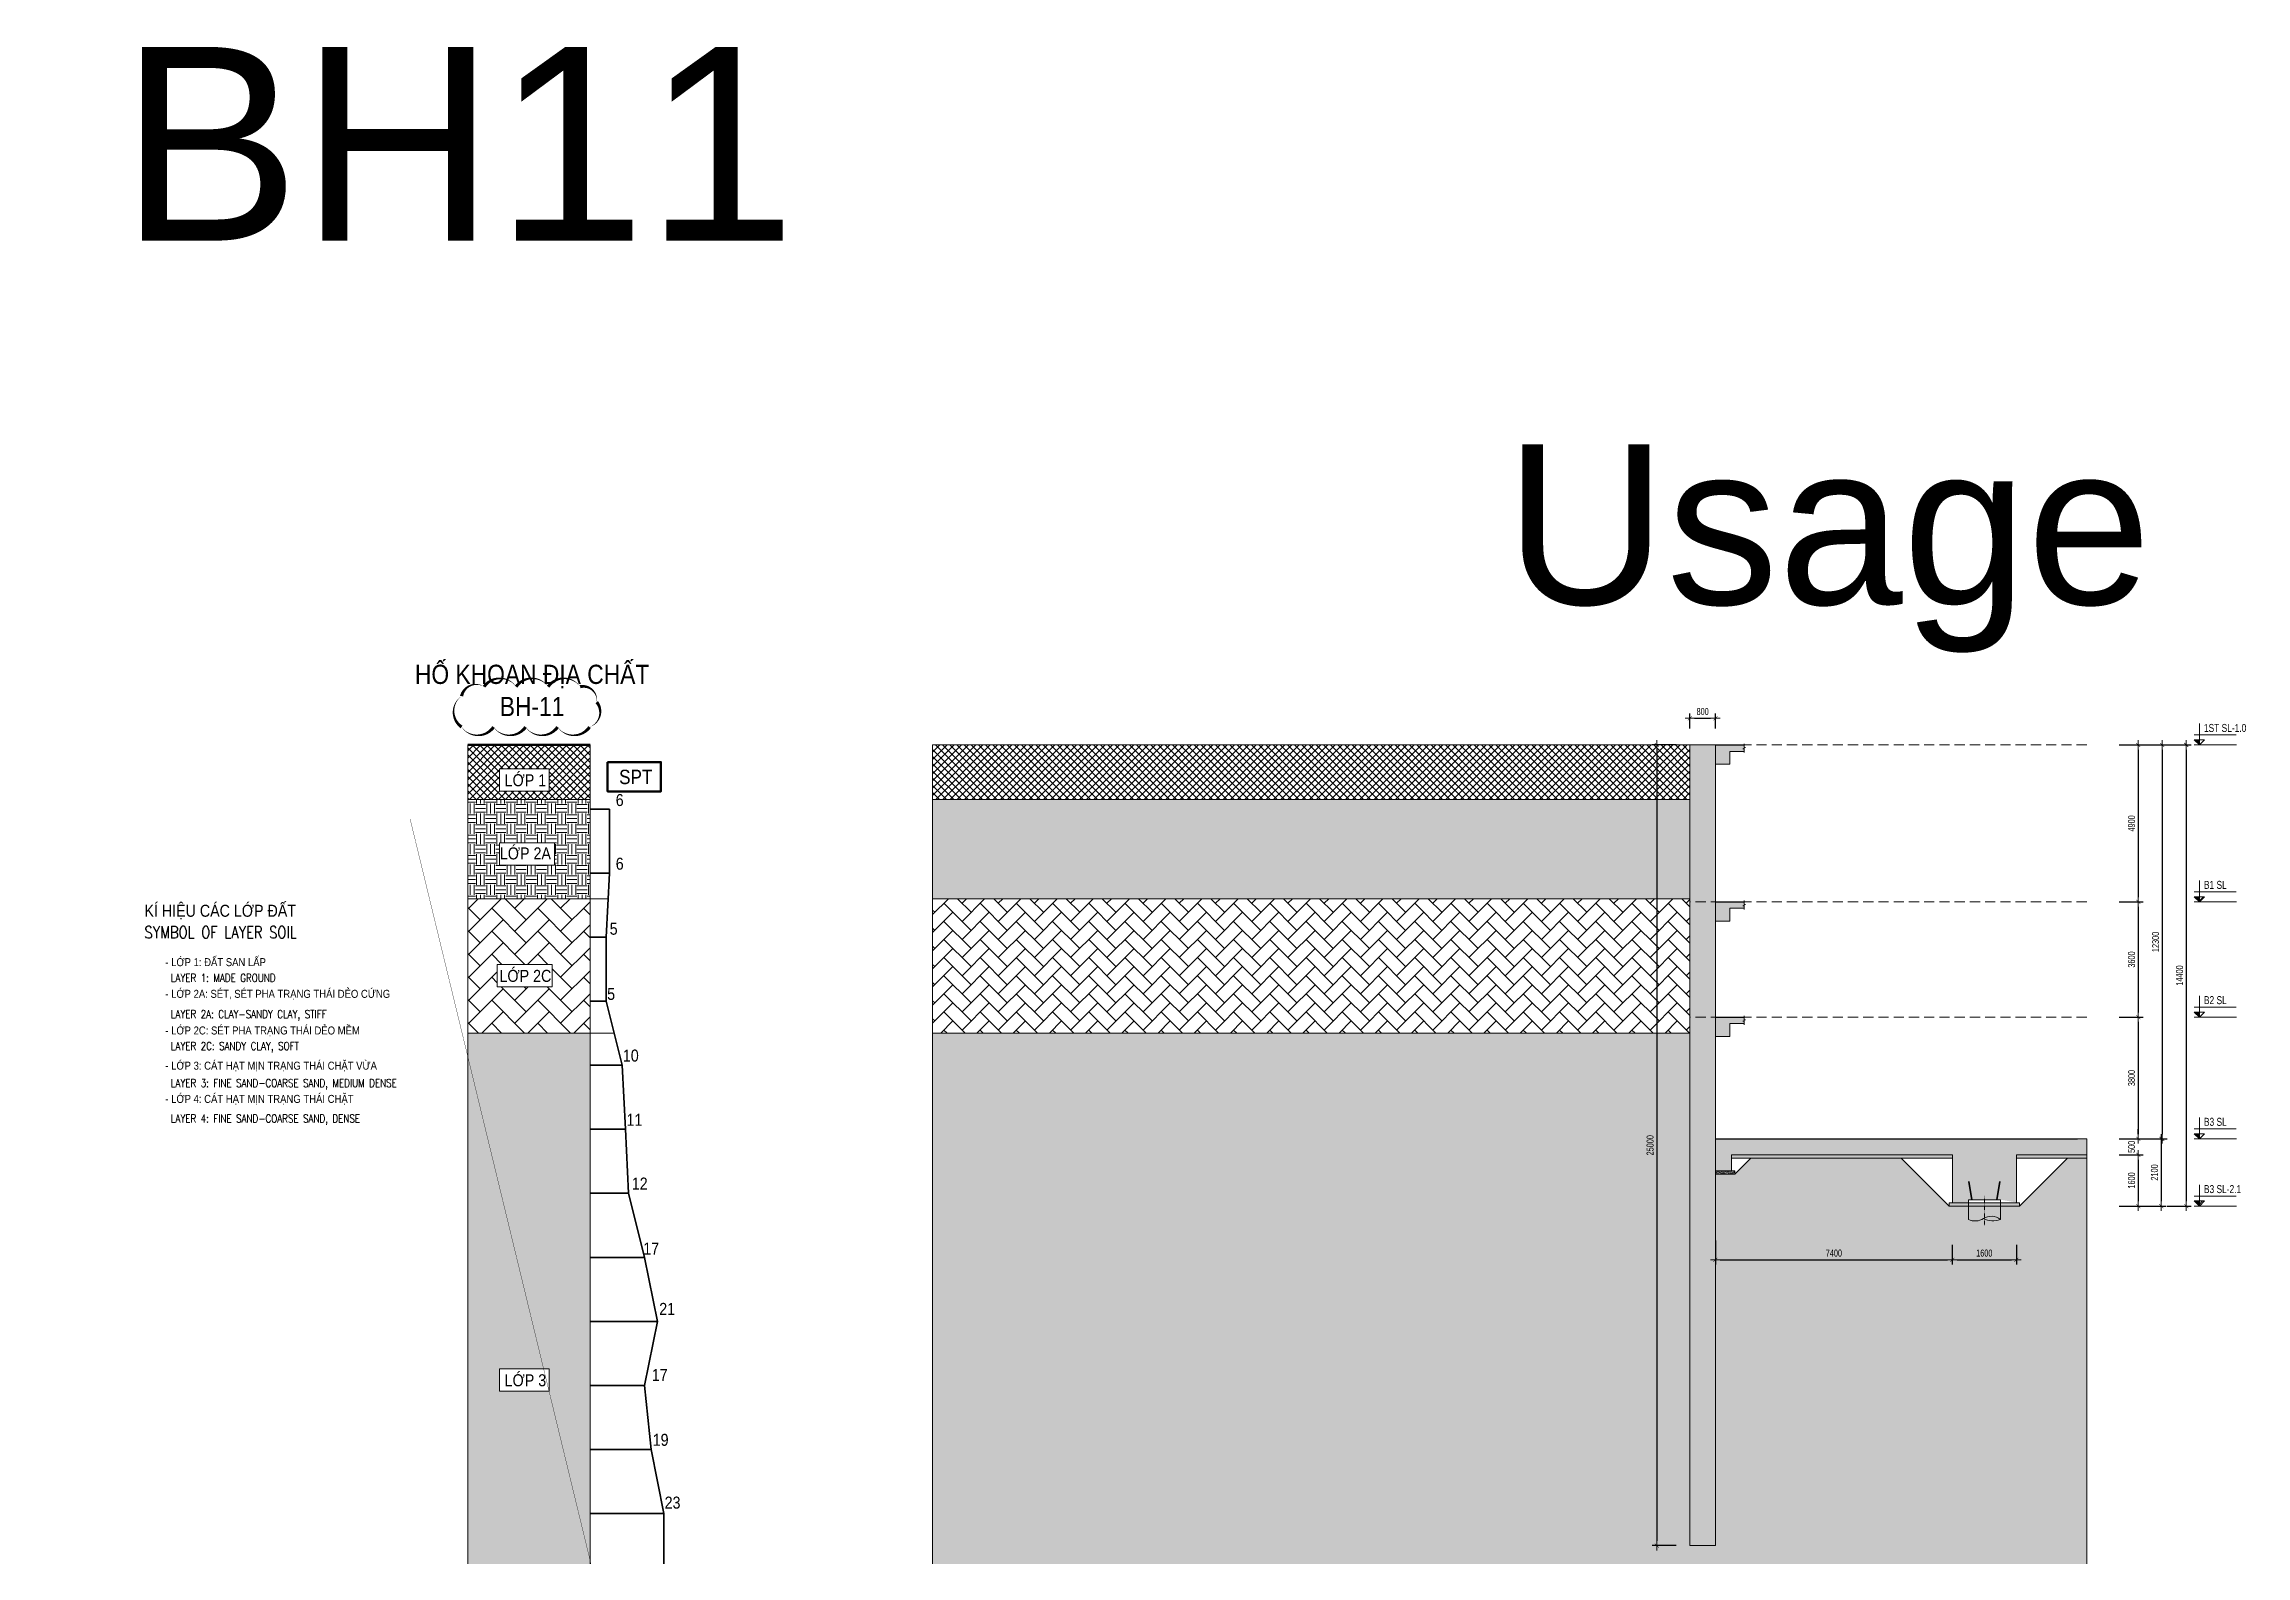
# Model space of a CAD drawing. Header units: millimetres. Extents: x -383953 to 676589, y -101685 to 196247.
# Drawn here: x 414653 to 483446, y 149035 to 196247 of the extents above; entities that cross this region are included whole.
import ezdxf
from ezdxf.enums import TextEntityAlignment as Align

# ---------------------------------------------------------------- set-up
doc = ezdxf.new("R2010")
doc.units = ezdxf.units.MM
doc.linetypes.add('CENTER2', pattern=[1.125, 0.75, -0.125, 0.125, -0.125])
doc.linetypes.add('HIDDEN', pattern=[9.525, 6.35, -3.175])
doc.layers.get('0').update_dxf_attribs({"lineweight": 20})
doc.layers.get('Defpoints').update_dxf_attribs({"color": 151, "lineweight": 9})
for name, color, linetype, lineweight in [('KC-TRUC', 5, 'CENTER2', 18), ('NDC_S_ANNO', 7, 'Continuous', 20), ('NDC_S_CONTINUOUS', 3, 'Continuous', 20), ('NDC_S_DIM', 1, 'Continuous', 15), ('NDC_S_ENG TEXT', 2, 'Continuous', 20), ('NDC_S_FOUNDATION NAME', 7, 'Continuous', 20), ('NDC_S_HATCH MATERIAL', 8, 'Continuous', 13), ('NDC_S_LEVEL TEXT', 7, 'Continuous', 20), ('NDC_S_REBAR', 4, 'Continuous', 35), ('NDC_S_SLAB', 2, 'Continuous', 20), ('NDC_S_TEXT SYMBOL', 7, 'Continuous', 20), ('NDC_S_VN TEXT', 7, 'Continuous', 20), ('NDC_S_VN TITLE', 6, 'Continuous', 35)]:
    doc.layers.add(name, color=color, linetype=linetype, lineweight=lineweight)
doc.layers.add('X-SEC-2$0$A-CON', color=2, linetype='Continuous')
doc.layers.add('건축', color=8, linetype='Continuous')
doc.styles.add('ARIAL', font='arial.ttf', dxfattribs={"width": 0.8})
doc.styles.add('NDC_ANNO', font='', dxfattribs={"width": 0.8})
doc.styles.add('NDC_ARIAL', font='arial.ttf', dxfattribs={"width": 0.85})
doc.styles.add('NDC_DIM', font='', dxfattribs={"width": 0.75})
doc.styles.add('NDC_EN TXT', font='romans.shx', dxfattribs={"width": 0.8})
doc.styles.get('NDC_ANNO').set_extended_font_data('Dotum')
doc.styles.get('NDC_DIM').set_extended_font_data('Dotum')
doc.dimstyles.new('NDC_dim_100', dxfattribs={"dimscale": 100, "dimtxt": 2.2, "dimasz": 1.5, "dimexe": 1.5, "dimexo": 2.5, "dimgap": 1, "dimtad": 1, "dimdec": 0, "dimzin": 0, "dimdsep": 46, "dimtxsty": 'NDC_DIM', "dimblk": 'DIMMARK', "dimcen": 0.09, "dimdle": 1.2, "dimclrd": 1, "dimclre": 1, "dimclrt": 3, "dimadec": 0, "dimazin": 0, "dimtfac": 1, "dimtdec": 0, "dimtix": 1, "dimtofl": 0, "dimtmove": 0, "dimatfit": 3, "dimfxl": 6, "dimfxlon": 1, "dimtolj": 1, "dimtzin": 0, "dimarcsym": 0})

# ---------------------------------------------------------------- blocks, each defined once
blk = doc.blocks.new('DIMMARK')
at = {"layer": 'NDC_S_DIM', "color": 1}
blk.add_line((-1.5, 0), (1, 0), dxfattribs=at)
at = {"layer": 'NDC_S_DIM', "color": 2, "const_width": 0.1}
blk.add_lwpolyline([(-0.42, -0.42), (0.42, 0.42)], dxfattribs=at)
blk = doc.blocks.new('*D420')
at = {"layer": 'Defpoints', "color": 0, "ltscale": 100, "transparency": 16777216}
for p in [(479164, 169459), (479164, 165859), (480082, 165859, 0)]:
    blk.add_point(p, dxfattribs=at)
at = {"layer": 'NDC_S_CONTINUOUS', "color": 1, "lineweight": -2, "ltscale": 100, "transparency": 16777216}
for p, q in [((479482, 169459, 0), (480232, 169459, 0)), ((480082, 169309, 0), (480082, 166009, 0)), ((479482, 165859, 0), (480232, 165859, 0))]:
    blk.add_line(p, q, dxfattribs=at)
at = {"layer": 'NDC_S_CONTINUOUS', "color": 1, "lineweight": -2, "ltscale": 100, "transparency": 16777216, "xscale": 150, "yscale": 150, "zscale": 150}
for p, rotation in [((480082, 169459, 0), 90), ((480082, 165859, 0), 270)]:
    blk.add_blockref('DIMMARK', p, dxfattribs=dict(at, rotation=rotation))
at = {"layer": 'NDC_S_CONTINUOUS', "color": 3, "ltscale": 100, "transparency": 16777216, "insert": (479872, 167659, 0), "char_height": 220, "attachment_point": 5, "rotation": 90, "style": 'NDC_DIM'}
blk.add_mtext('\\A1;3600', dxfattribs=at)
blk = doc.blocks.new('*D421')
at = {"layer": 'Defpoints', "color": 0, "ltscale": 100, "transparency": 16777216}
for p in [(479164, 165859), (479164, 162059), (480082, 162059, 0)]:
    blk.add_point(p, dxfattribs=at)
at = {"layer": 'NDC_S_CONTINUOUS', "color": 1, "lineweight": -2, "ltscale": 100, "transparency": 16777216}
for p, q in [((479482, 165859, 0), (480232, 165859, 0)), ((480082, 165709, 0), (480082, 162209, 0)), ((479482, 162059, 0), (480232, 162059, 0))]:
    blk.add_line(p, q, dxfattribs=at)
at = {"layer": 'NDC_S_CONTINUOUS', "color": 1, "lineweight": -2, "ltscale": 100, "transparency": 16777216, "xscale": 150, "yscale": 150, "zscale": 150}
for p, rotation in [((480082, 165859, 0), 90), ((480082, 162059, 0), 270)]:
    blk.add_blockref('DIMMARK', p, dxfattribs=dict(at, rotation=rotation))
at = {"layer": 'NDC_S_CONTINUOUS', "color": 3, "ltscale": 100, "transparency": 16777216, "insert": (479872, 163959, 0), "char_height": 220, "attachment_point": 5, "rotation": 90, "style": 'NDC_DIM'}
blk.add_mtext('\\A1;3800', dxfattribs=at)
blk = doc.blocks.new('*D422')
at = {"layer": 'Defpoints', "color": 0, "ltscale": 100, "transparency": 16777216}
for p in [(479164, 162059), (479164, 161559), (480082, 161559)]:
    blk.add_point(p, dxfattribs=at)
at = {"layer": 'NDC_S_CONTINUOUS', "color": 1, "lineweight": -2, "ltscale": 100, "transparency": 16777216}
for p, q in [((480082, 162209), (480082, 162359)), ((479482, 162059), (480232, 162059)), ((479482, 161559), (480232, 161559)), ((480082, 161409), (480082, 161259))]:
    blk.add_line(p, q, dxfattribs=at)
at = {"layer": 'NDC_S_CONTINUOUS', "color": 1, "lineweight": -2, "ltscale": 100, "transparency": 16777216, "xscale": 150, "yscale": 150, "zscale": 150}
for p, rotation in [((480082, 162059), 270), ((480082, 161559), 90)]:
    blk.add_blockref('DIMMARK', p, dxfattribs=dict(at, rotation=rotation))
at = {"layer": 'NDC_S_CONTINUOUS', "color": 3, "ltscale": 100, "transparency": 16777216, "insert": (479872, 161809), "char_height": 220, "attachment_point": 5, "rotation": 90, "style": 'NDC_DIM'}
blk.add_mtext('\\A1;500', dxfattribs=at)
blk = doc.blocks.new('kata_block_CT')
at = {"layer": 'NDC_S_ANNO'}
blk.add_hatch(color=3, dxfattribs=at).paths.add_polyline_path([(0, 1.6), (-1.61, 1.6), (0, 0)])
at = {"layer": 'NDC_S_ANNO', "ltscale": 50}
h = blk.add_hatch(dxfattribs=at)
h.set_pattern_fill('ANSI31', color=256, scale=1.406, style=0)
h.paths.add_polyline_path([(0, 1.6), (0, 0), (1.61, 1.6)])
for p, q in [((11.56, 0), (-1.64, 0)), ((-1.59, 3.14), (11.47, 3.14))]:
    blk.add_line(p, q, dxfattribs=at)
at = {"layer": 'NDC_S_ANNO', "color": 8, "ltscale": 50}
blk.add_lwpolyline([(0, 0), (-1.61, 1.6), (0, 1.6)], dxfattribs=at)
at = {"layer": 'NDC_S_ANNO', "ltscale": 50}
for points in [[(0, 0), (-1.61, 1.6), (0, 1.6)], [(0, 6.69), (0, 0)], [(0, 0), (1.61, 1.6), (0, 1.6)]]:
    blk.add_lwpolyline(points, dxfattribs=at)
at = {"layer": 'NDC_S_TEXT SYMBOL', "color": 3, "style": 'NDC_ANNO', "width": 0.8}
blk.add_attdef('CT', (1.41, 4.07), '', height=2.5, dxfattribs=at)
blk = doc.blocks.new('*D423')
at = {"layer": 'Defpoints', "color": 0, "ltscale": 100, "transparency": 16777216}
for p in [(479164, 174359), (479164, 169459), (480082, 169459)]:
    blk.add_point(p, dxfattribs=at)
at = {"layer": 'NDC_S_CONTINUOUS', "color": 1, "lineweight": -2, "ltscale": 100, "transparency": 16777216}
for p, q in [((479482, 174359), (480232, 174359)), ((480082, 174209), (480082, 169609)), ((479482, 169459), (480232, 169459))]:
    blk.add_line(p, q, dxfattribs=at)
at = {"layer": 'NDC_S_CONTINUOUS', "color": 1, "lineweight": -2, "ltscale": 100, "transparency": 16777216, "xscale": 150, "yscale": 150, "zscale": 150}
for p, rotation in [((480082, 174359), 90), ((480082, 169459), 270)]:
    blk.add_blockref('DIMMARK', p, dxfattribs=dict(at, rotation=rotation))
at = {"layer": 'NDC_S_CONTINUOUS', "color": 3, "ltscale": 100, "transparency": 16777216, "insert": (479872, 171909), "char_height": 220, "attachment_point": 5, "rotation": 90, "style": 'NDC_DIM'}
blk.add_mtext('\\A1;4900', dxfattribs=at)
blk = doc.blocks.new('*D424')
at = {"layer": 'Defpoints', "color": 0, "ltscale": 100, "transparency": 16777216}
for p in [(479164, 174359), (479164, 162059), (480832, 162059)]:
    blk.add_point(p, dxfattribs=at)
at = {"layer": 'NDC_S_CONTINUOUS', "color": 1, "lineweight": -2, "ltscale": 100, "transparency": 16777216}
for p, q in [((480232, 174359), (480982, 174359)), ((480832, 174209), (480832, 162209)), ((480232, 162059), (480982, 162059))]:
    blk.add_line(p, q, dxfattribs=at)
at = {"layer": 'NDC_S_CONTINUOUS', "color": 1, "lineweight": -2, "ltscale": 100, "transparency": 16777216, "xscale": 150, "yscale": 150, "zscale": 150}
for p, rotation in [((480832, 174359), 90), ((480832, 162059), 270)]:
    blk.add_blockref('DIMMARK', p, dxfattribs=dict(at, rotation=rotation))
at = {"layer": 'NDC_S_CONTINUOUS', "color": 3, "ltscale": 100, "transparency": 16777216, "insert": (480622, 168209), "char_height": 220, "attachment_point": 5, "rotation": 90, "style": 'NDC_DIM'}
blk.add_mtext('\\A1;12300', dxfattribs=at)
blk = doc.blocks.new('*D425')
at = {"layer": 'Defpoints', "color": 0, "ltscale": 100, "transparency": 16777216}
for p in [(479164, 161559), (479164, 159959), (480082, 159959)]:
    blk.add_point(p, dxfattribs=at)
at = {"layer": 'NDC_S_CONTINUOUS', "color": 1, "lineweight": -2, "ltscale": 100, "transparency": 16777216}
for p, q in [((479482, 161559), (480232, 161559)), ((480082, 161409), (480082, 160109)), ((479482, 159959), (480232, 159959))]:
    blk.add_line(p, q, dxfattribs=at)
at = {"layer": 'NDC_S_CONTINUOUS', "color": 1, "lineweight": -2, "ltscale": 100, "transparency": 16777216, "xscale": 150, "yscale": 150, "zscale": 150}
for p, rotation in [((480082, 161559), 90), ((480082, 159959), 270)]:
    blk.add_blockref('DIMMARK', p, dxfattribs=dict(at, rotation=rotation))
at = {"layer": 'NDC_S_CONTINUOUS', "color": 3, "ltscale": 100, "transparency": 16777216, "insert": (479872, 160759), "char_height": 220, "attachment_point": 5, "rotation": 90, "style": 'NDC_DIM'}
blk.add_mtext('\\A1;1600', dxfattribs=at)
blk = doc.blocks.new('*D426')
at = {"layer": 'Defpoints', "color": 0, "ltscale": 100, "transparency": 16777216}
for p in [(479164, 162059), (479164, 159959), (480798, 159959)]:
    blk.add_point(p, dxfattribs=at)
at = {"layer": 'NDC_S_CONTINUOUS', "color": 1, "lineweight": -2, "ltscale": 100, "transparency": 16777216}
for p, q in [((480198, 162059), (480948, 162059)), ((480798, 161909), (480798, 160109)), ((480198, 159959), (480948, 159959))]:
    blk.add_line(p, q, dxfattribs=at)
at = {"layer": 'NDC_S_CONTINUOUS', "color": 1, "lineweight": -2, "ltscale": 100, "transparency": 16777216, "xscale": 150, "yscale": 150, "zscale": 150}
for p, rotation in [((480798, 162059), 90), ((480798, 159959), 270)]:
    blk.add_blockref('DIMMARK', p, dxfattribs=dict(at, rotation=rotation))
at = {"layer": 'NDC_S_CONTINUOUS', "color": 3, "ltscale": 100, "transparency": 16777216, "insert": (480588, 161009), "char_height": 220, "attachment_point": 5, "rotation": 90, "style": 'NDC_DIM'}
blk.add_mtext('\\A1;2100', dxfattribs=at)
blk = doc.blocks.new('*D427')
at = {"layer": 'Defpoints', "color": 0, "ltscale": 100, "transparency": 16777216}
for p in [(466072, 174359), (465040, 149359), (466072, 149359)]:
    blk.add_point(p, dxfattribs=at)
at = {"layer": 'NDC_S_CONTINUOUS', "color": 1, "lineweight": -2, "ltscale": 100, "transparency": 16777216}
for p, q in [((465640, 174359), (464890, 174359)), ((465040, 174209), (465040, 149509)), ((465640, 149359), (464890, 149359))]:
    blk.add_line(p, q, dxfattribs=at)
at = {"layer": 'NDC_S_CONTINUOUS', "color": 1, "lineweight": -2, "ltscale": 100, "transparency": 16777216, "xscale": 150, "yscale": 150, "zscale": 150}
for p, rotation in [((465040, 174359), 90), ((465040, 149359), 270)]:
    blk.add_blockref('DIMMARK', p, dxfattribs=dict(at, rotation=rotation))
at = {"layer": 'NDC_S_CONTINUOUS', "color": 3, "ltscale": 100, "transparency": 16777216, "insert": (464830, 161859), "char_height": 220, "attachment_point": 5, "rotation": 90, "style": 'NDC_DIM'}
blk.add_mtext('\\A1;25000', dxfattribs=at)
blk = doc.blocks.new('*D428')
at = {"layer": 'Defpoints', "color": 0, "ltscale": 100, "transparency": 16777216}
for p in [(466872, 175193), (466072, 174627), (466872, 174627)]:
    blk.add_point(p, dxfattribs=at)
at = {"layer": 'NDC_S_CONTINUOUS', "color": 1, "lineweight": -2, "ltscale": 100, "transparency": 16777216}
for p, q in [((466072, 174877), (466072, 175343)), ((466222, 175193), (466722, 175193)), ((466872, 174877), (466872, 175343))]:
    blk.add_line(p, q, dxfattribs=at)
at = {"layer": 'NDC_S_CONTINUOUS', "color": 1, "lineweight": -2, "ltscale": 100, "transparency": 16777216, "xscale": 150, "yscale": 150, "zscale": 150, "rotation": 180}
blk.add_blockref('DIMMARK', (466072, 175193), dxfattribs=at)
at = {"layer": 'NDC_S_CONTINUOUS', "color": 1, "lineweight": -2, "ltscale": 100, "transparency": 16777216, "xscale": 150, "yscale": 150, "zscale": 150}
blk.add_blockref('DIMMARK', (466872, 175193), dxfattribs=at)
at = {"layer": 'NDC_S_CONTINUOUS', "color": 3, "ltscale": 100, "transparency": 16777216, "insert": (466472, 175403), "char_height": 220, "attachment_point": 5, "style": 'NDC_DIM'}
blk.add_mtext('\\A1;800', dxfattribs=at)
blk = doc.blocks.new('*D429')
at = {"layer": 'Defpoints', "color": 0, "ltscale": 100, "transparency": 16777216}
for p in [(466872, 159498), (474272, 158998), (474272, 158281)]:
    blk.add_point(p, dxfattribs=at)
at = {"layer": 'NDC_S_CONTINUOUS', "color": 1, "lineweight": -2, "ltscale": 100, "transparency": 16777216}
for p, q in [((466872, 158881), (466872, 158131)), ((467022, 158281), (474122, 158281)), ((474272, 158748), (474272, 158131))]:
    blk.add_line(p, q, dxfattribs=at)
at = {"layer": 'NDC_S_CONTINUOUS', "color": 1, "lineweight": -2, "ltscale": 100, "transparency": 16777216, "xscale": 150, "yscale": 150, "zscale": 150, "rotation": 180}
blk.add_blockref('DIMMARK', (466872, 158281), dxfattribs=at)
at = {"layer": 'NDC_S_CONTINUOUS', "color": 1, "lineweight": -2, "ltscale": 100, "transparency": 16777216, "xscale": 150, "yscale": 150, "zscale": 150}
blk.add_blockref('DIMMARK', (474272, 158281), dxfattribs=at)
at = {"layer": 'NDC_S_CONTINUOUS', "color": 3, "ltscale": 100, "transparency": 16777216, "insert": (470572, 158491), "char_height": 220, "attachment_point": 5, "style": 'NDC_DIM'}
blk.add_mtext('\\A1;7400', dxfattribs=at)
blk = doc.blocks.new('*D430')
at = {"layer": 'Defpoints', "color": 0, "ltscale": 100, "transparency": 16777216}
for p in [(474272, 158998), (476272, 158998), (476272, 158281)]:
    blk.add_point(p, dxfattribs=at)
at = {"layer": 'NDC_S_CONTINUOUS', "color": 1, "lineweight": -2, "ltscale": 100, "transparency": 16777216}
for p, q in [((474272, 158748), (474272, 158131)), ((474422, 158281), (476122, 158281)), ((476272, 158748), (476272, 158131))]:
    blk.add_line(p, q, dxfattribs=at)
at = {"layer": 'NDC_S_CONTINUOUS', "color": 1, "lineweight": -2, "ltscale": 100, "transparency": 16777216, "xscale": 150, "yscale": 150, "zscale": 150, "rotation": 180}
blk.add_blockref('DIMMARK', (474272, 158281), dxfattribs=at)
at = {"layer": 'NDC_S_CONTINUOUS', "color": 1, "lineweight": -2, "ltscale": 100, "transparency": 16777216, "xscale": 150, "yscale": 150, "zscale": 150}
blk.add_blockref('DIMMARK', (476272, 158281), dxfattribs=at)
at = {"layer": 'NDC_S_CONTINUOUS', "color": 3, "ltscale": 100, "transparency": 16777216, "insert": (475272, 158491), "char_height": 220, "attachment_point": 5, "style": 'NDC_DIM'}
blk.add_mtext('\\A1;1600', dxfattribs=at)
blk = doc.blocks.new('*D431')
at = {"layer": 'Defpoints', "color": 0, "ltscale": 100, "transparency": 16777216}
for p in [(479164, 174359), (479164, 159959), (481582, 159959)]:
    blk.add_point(p, dxfattribs=at)
at = {"layer": 'NDC_S_CONTINUOUS', "color": 1, "lineweight": -2, "ltscale": 100, "transparency": 16777216}
for p, q in [((480982, 174359), (481732, 174359)), ((481582, 174209), (481582, 160109)), ((480982, 159959), (481732, 159959))]:
    blk.add_line(p, q, dxfattribs=at)
at = {"layer": 'NDC_S_CONTINUOUS', "color": 1, "lineweight": -2, "ltscale": 100, "transparency": 16777216, "xscale": 150, "yscale": 150, "zscale": 150}
for p, rotation in [((481582, 174359), 90), ((481582, 159959), 270)]:
    blk.add_blockref('DIMMARK', p, dxfattribs=dict(at, rotation=rotation))
at = {"layer": 'NDC_S_CONTINUOUS', "color": 3, "ltscale": 100, "transparency": 16777216, "insert": (481372, 167159), "char_height": 220, "attachment_point": 5, "rotation": 90, "style": 'NDC_DIM'}
blk.add_mtext('\\A1;14400', dxfattribs=at)
blk = doc.blocks.new('*U353')
at = {"layer": 'KC-TRUC', "ltscale": 0.05}
blk.add_line((0, 264), (0, -1027), dxfattribs=at)
at = {"layer": 'NDC_S_HATCH MATERIAL'}
blk.add_lwpolyline([(700, -766), (700, 99), (-700, 99), (-700, -766)], dxfattribs=at)
for centre, major_axis, start_param, end_param in [((-405, -131), (-495, 495), 1.921341, 2.912184), ((303, -1269), (-454, 454), -1.452433, -0.227584), ((376, 67), (632, 632), 3.446929, 4.297833)]:
    blk.add_ellipse(centre, major_axis=major_axis, ratio=1, start_param=start_param, end_param=end_param, dxfattribs=at)
at = {"layer": 'NDC_S_REBAR', "linetype": 'HIDDEN', "ltscale": 200}
for p, q in [((-682, 889), (-550, 100)), ((550, 100), (682, 889))]:
    blk.add_line(p, q, dxfattribs=at)

msp = doc.modelspace()

# ---------------------------------------------------------------- hatches: boundary and pattern name
at = {"layer": 'NDC_S_HATCH MATERIAL'}
h = msp.add_hatch(dxfattribs=at)
h.set_pattern_fill('ANSI37', color=256, scale=50)
h.set_pattern_definition([(45, (598903.75, 440823.3), (-112.2532, 112.2532), []), (135, (598903.75, 440823.3), (-112.2532, -112.2532), [])])
h.paths.add_polyline_path([(427892.6, 174358.8), (427892.6, 172658.8), (431716.3, 172658.8), (431716.3, 174358.8)])
h.paths.add_polyline_path([(428878, 173612.3), (430434.9, 173612.3), (430434.9, 172919.6), (428878, 172919.6)], flags=16)
h.paths.add_polyline_path([(428924.8, 172947.3), (430460.6, 172947.3), (430460.6, 173661.3), (428924.8, 173661.3)], flags=24)
h = msp.add_hatch(dxfattribs=at)
h.set_pattern_fill('ANSI37', color=256, scale=50)
h.set_pattern_definition([(45, (435723.04, 433031.87), (-112.2532, 112.2532), []), (135, (435723.04, 433031.87), (-112.2532, -112.2532), [])])
h.paths.add_polyline_path([(442415.5, 174358.8), (442415.5, 172658.7), (466072.3, 172658.7), (466072.3, 174358.8)])
h = msp.add_hatch(dxfattribs=at)
h.set_pattern_fill('BT-01', color=256, scale=50, pattern_type=2)
h.set_pattern_definition([(50, (497638.04, -757207.56), (358.63009, -31.37607), [37.5, -412.5]), (355, (497638.04, -757207.56), (-69.37567, 376.09607), [30, -330]), (100.4514, (497667.92, -757210.17), (289.25469, 344.71977), [31.8701, -350.57106]), (46.1842, (497638.04, -757107.56), (533.62052, -82.7595), [56.25, -618.75]), (96.6356, (497682.5, -757114.45), (467.33135, 487.05894), [47.80514, -525.8565]), (351.1842, (497638.04, -757107.56), (467.33097, 487.0593), [45, -495]), (21, (497688.04, -757132.56), (298.45353, -201.309445), [37.5, -412.5]), (326, (497688.04, -757132.56), (121.65767, 362.57502), [30, -330]), (71.4514, (497712.9, -757149.33), (420.11131, 161.26525), [31.8701, -350.57106]), (37.5, (497638.04, -757207.56), (6.079928, 166.446927), [0, -326, 0, -335, 0, -331.25]), (7.5, (497638.04, -757207.56), (131.53477, 197.205856), [0, -191, 0, -318.5, 0, -126.25]), (327.5, (497526.54, -757207.56), (266.911218, -11.277436), [0, -125, 0, -390, 0, -517.5]), (317.5, (497476.54, -757207.56), (291.593085, 50.05249), [0, -162.5, 0, -259, 0, -367.5]), (45, (497638.04, -757207.56), (-150.26019, 150.26019), []), (45, (497638.04, -757146.3), (-150.26019, 150.26019), [])])
h.paths.add_polyline_path([(466072.3, 149358.8), (466872.3, 149358.8), (466872.3, 174358.8), (466072.3, 174358.8)])
h = msp.add_hatch(dxfattribs=at)
h.set_pattern_fill('BT-01', color=256, scale=50, pattern_type=2)
h.set_pattern_definition([(50, (446533.68, 433031.87), (358.6301, -31.37607), [37.5, -412.5]), (355, (446533.68, 433031.87), (-69.37567, 376.09607), [30, -330]), (100.4514, (446563.56, 433029.26), (289.2547, 344.71977), [31.8701, -350.57106]), (46.1842, (446533.68, 433131.87), (533.6205, -82.7595), [56.25, -618.75]), (96.6356, (446578.14, 433125), (467.3314, 487.0589), [47.8051, -525.8565]), (351.1842, (446533.7, 433131.87), (467.331, 487.0593), [45, -495]), (21, (446583.68, 433106.87), (298.45353, -201.30945), [37.5, -412.5]), (326, (446583.68, 433106.87), (121.65767, 362.575), [30, -330]), (71.4514, (446608.55, 433090.1), (420.1113, 161.26525), [31.8701, -350.57106]), (37.5, (446533.68, 433031.87), (6.07993, 166.446927), [0, -326, 0, -335, 0, -331.25]), (7.5, (446533.68, 433031.87), (131.53477, 197.20586), [0, -191, 0, -318.5, 0, -126.25]), (327.5, (446422.18, 433031.87), (266.91122, -11.277436), [0, -125, 0, -390, 0, -517.5]), (317.5, (446372.18, 433031.87), (291.59308, 50.0525), [0, -162.5, 0, -259, 0, -367.5]), (45, (446533.68, 433031.87), (-150.26019, 150.26019), []), (45, (446533.68, 433093.12), (-150.26019, 150.26019), [])])
h.paths.add_polyline_path([(467322.3, 169258.8), (467766.6, 169258.8), (467766.6, 169338.8), (467726.6, 169338.8), (467806.6, 169378.8), (467766.6, 169378.8), (467766.6, 169458.8), (466872.3, 169458.8), (466872.3, 168858.8), (467322.3, 168858.8)])
h.paths.add_polyline_path([(467322.3, 174158.8), (467766.6, 174158.8), (467766.6, 174238.8), (467726.6, 174238.8), (467806.6, 174278.8), (467766.6, 174278.8), (467766.6, 174358.8), (466872.3, 174358.8), (466872.3, 173758.8), (467322.3, 173758.8)])
h.paths.add_polyline_path([(467322.3, 165658.8), (467766.6, 165658.8), (467766.6, 165738.8), (467726.6, 165738.8), (467806.6, 165778.8), (467766.6, 165778.8), (467766.6, 165858.8), (466872.3, 165858.8), (466872.3, 165258.8), (467322.3, 165258.8)])
h = msp.add_hatch(dxfattribs=at)
h.set_pattern_fill('EARTH', color=256, scale=50, angle=90)
h.set_pattern_definition([(90, (598903.75, 440823.3), (-317.5, 317.5), [317.5, -317.5]), (90, (598784.7, 440823.3), (-317.5, 317.5), [317.5, -317.5]), (90, (598665.63, 440823.3), (-317.5, 317.5), [317.5, -317.5]), (180, (598625.94, 440862.98), (-317.5, -317.5), [317.5, -317.5]), (180, (598625.94, 440982.05), (-317.5, -317.5), [317.5, -317.5]), (180, (598625.94, 441101.1), (-317.5, -317.5), [317.5, -317.5])])
h.paths.add_polyline_path([(427892.6, 172658.8), (427892.7, 169558.8), (431716.3, 169558.8), (431716.3, 172658.8)])
h.paths.add_polyline_path([(430603.5, 171300.4), (430603.5, 170607.6), (428878, 170607.6), (428878, 171300.4)], flags=16)
h.paths.add_polyline_path([(428775.9, 170662), (430609.4, 170662), (430609.4, 171376.1), (428775.9, 171376.1)], flags=24)
h = msp.add_hatch(dxfattribs=at)
h.set_pattern_fill('EARTH', color=256, scale=50, angle=90)
h.set_pattern_definition([(90, (435723.04, 433031.87), (-317.5, 317.5), [317.5, -317.5]), (90, (435603.98, 433031.87), (-317.5, 317.5), [317.5, -317.5]), (90, (435484.9, 433031.87), (-317.5, 317.5), [317.5, -317.5]), (180, (435445.23, 433071.56), (-317.5, -317.5), [317.5, -317.5]), (180, (435445.23, 433190.62), (-317.5, -317.5), [317.5, -317.5]), (180, (435445.23, 433309.68), (-317.5, -317.5), [317.5, -317.5])])
h.paths.add_polyline_path([(442415.5, 172658.7), (442415.5, 169558.7), (466072.3, 169558.7), (466072.3, 172658.7)])
h = msp.add_hatch(dxfattribs=at)
h.set_pattern_fill('AR-HBONE', color=256, scale=5)
h.set_pattern_definition([(45, (598903.75, 440823.3), (0, 718.4205), [1524, -508]), (135, (599262.96, 441182.5), (7e-14, 718.4205), [1524, -508])])
h.paths.add_polyline_path([(427892.7, 169558.8), (427892.8, 165358.8), (431716.3, 165358.8), (431716.3, 169558.8)])
h.paths.add_polyline_path([(430532, 167502.9), (430532, 166810.2), (428812.6, 166810.2), (428812.6, 167502.9)], flags=16)
h.paths.add_polyline_path([(428764, 166837.8), (430621.4, 166837.8), (430621.4, 167551.9), (428764, 167551.9)], flags=24)
h = msp.add_hatch(dxfattribs=at)
h.set_pattern_fill('AR-HBONE', color=256, scale=100)
h.set_pattern_definition([(45, (497638.04, -758307.56), (0, 565.68542), [1200, -400]), (135, (497920.88, -758024.7), (4e-14, 565.68542), [1200, -400])])
h.paths.add_polyline_path([(466072.3, 169558.7), (442415.5, 169558.7), (442415.5, 165358.7), (466072.3, 165358.7)])
h = msp.add_hatch(dxfattribs=at)
h.set_pattern_fill('AR-SAND', color=256, scale=100)
h.set_pattern_definition([(37.5, (1023057.98, -441558.42), (-6.299336, 192.682377), [0, -152, 0, -170, 0, -162.5]), (7.5, (1023057.98, -441558.42), (176.97767, 282.21461), [0, -82, 0, -137, 0, -52.5]), (327.5, (1022934.98, -441558.42), (311.414186, 0.565905), [0, -50, 0, -180, 0, -235]), (317.5, (1022934.98, -441558.42), (300.61266, 87.76756), [0, -25, 0, -118, 0, -135])])
h.paths.add_polyline_path([(431716.3, 165358.8), (427892.6, 165358.8), (427892.6, 142358.8), (431716.3, 142358.8)])
h.paths.add_polyline_path([(430434.9, 154874.2), (430434.9, 154181.5), (428878, 154181.5), (428878, 154874.2)], flags=16)
h = msp.add_hatch(dxfattribs=at)
h.set_pattern_fill('AR-SAND', color=256, scale=15)
h.set_pattern_definition([(37.5, (435723.04, 433031.9), (-24.0005, 734.1199), [0, -579.12, 0, -647.7, 0, -619.125]), (7.5, (435723, 433031.9), (674.285, 1075.2377), [0, -312.42, 0, -521.97, 0, -200.025]), (327.5, (435254.4, 433031.9), (1186.4886, 2.1558), [0, -190.5, 0, -685.8, 0, -895.35]), (317.5, (435254.4, 433031.9), (1145.3347, 334.394), [0, -95.25, 0, -449.58, 0, -514.35])])
h.paths.add_polyline_path([(478472.3, 143787.8), (478472.3, 161458.8), (477872.3, 161458.8), (476372.3, 159958.8), (474172.3, 159958.8), (472672.3, 161458.8), (467972.3, 161458.8), (467472.3, 160958.8), (466872.3, 160958.8), (466872.3, 149358.8), (466072.3, 149358.8), (466072.3, 165358.7), (442415.5, 165358.7), (442415.5, 143787.8)])
h = msp.add_hatch(dxfattribs=at)
h.set_pattern_fill('BT-01', color=256, scale=50, pattern_type=2)
h.set_pattern_definition([(50, (513519.68, 433031.87), (358.6301, -31.37607), [37.5, -412.5]), (355, (513519.68, 433031.87), (-69.37567, 376.09607), [30, -330]), (100.4514, (513549.56, 433029.26), (289.2547, 344.71977), [31.8701, -350.57106]), (46.1842, (513519.68, 433131.87), (533.6205, -82.7595), [56.25, -618.75]), (96.6356, (513564.14, 433125), (467.3314, 487.0589), [47.8051, -525.8565]), (351.1842, (513519.7, 433131.87), (467.331, 487.0593), [45, -495]), (21, (513569.68, 433106.87), (298.45353, -201.30945), [37.5, -412.5]), (326, (513569.68, 433106.87), (121.65767, 362.575), [30, -330]), (71.4514, (513594.55, 433090.1), (420.1113, 161.26525), [31.8701, -350.57106]), (37.5, (513519.68, 433031.87), (6.07993, 166.446927), [0, -326, 0, -335, 0, -331.25]), (7.5, (513519.68, 433031.87), (131.53477, 197.20586), [0, -191, 0, -318.5, 0, -126.25]), (327.5, (513408.18, 433031.87), (266.91122, -11.277436), [0, -125, 0, -390, 0, -517.5]), (317.5, (513358.18, 433031.87), (291.59308, 50.0525), [0, -162.5, 0, -259, 0, -367.5]), (45, (513519.68, 433031.87), (-150.26019, 150.26019), []), (45, (513519.68, 433093.12), (-150.26019, 150.26019), [])])
h.paths.add_polyline_path([(466872.3, 162058.8), (466872.3, 161058.8), (467372.3, 161058.8), (467372.3, 161558.8), (474272.3, 161558.8), (474272.3, 160058.8), (474772.3, 160058.8), (474772.3, 160158.8), (475772.2, 160158.8), (476272.3, 160075.5), (476272.3, 161558.8), (478472.3, 161558.8), (478472.3, 162058.8), (475896.6, 162058.8)])
h.paths.add_polyline_path([(469922.8, 162041.6), (469922.8, 162575.9), (469592.8, 162575.9), (469592.8, 162041.6)], flags=9)
h = msp.add_hatch(dxfattribs=at)
h.set_pattern_fill('AR-SAND', color=256, scale=0.5)
h.set_pattern_definition([(37.5, (-67797.084, 432831.871), (-0.80001565, 24.47066187), [0, -19.304, 0, -21.59, 0, -20.6375]), (7.5, (-67797.084, 432831.87), (22.4761642, 35.841255), [0, -10.414, 0, -17.399, 0, -6.6675]), (327.5, (-67812.705, 432831.871), (39.5496185, 0.0718592), [0, -6.35, 0, -22.86, 0, -29.845]), (317.5, (-67812.705, 432831.87), (38.1778226, 11.1464662), [0, -3.175, 0, -14.986, 0, -17.145])])
h.paths.add_polyline_path([(467472.3, 161058.8), (467372.3, 161058.8), (466872.3, 161058.8), (466872.3, 160958.8), (467472.3, 160958.8)])
h = msp.add_hatch(dxfattribs=at)
h.set_pattern_fill('AR-SAND', color=256, scale=0.5)
h.set_pattern_definition([(37.5, (435723.038, 433031.871), (-0.8000156, 24.4706619), [0, -19.304, 0, -21.59, 0, -20.6375]), (7.5, (435723.038, 433031.87), (22.476164, 35.841255), [0, -10.414, 0, -17.399, 0, -6.6675]), (327.5, (435707.417, 433031.871), (39.5496185, 0.0718592), [0, -6.35, 0, -22.86, 0, -29.845]), (317.5, (435707.417, 433031.87), (38.1778226, 11.146466), [0, -3.175, 0, -14.986, 0, -17.145])])
h.paths.add_polyline_path([(474272.3, 161558.8), (467372.3, 161558.8), (467372.3, 161458.8), (473172.3, 161458.8), (474272.3, 161458.8)])
h.paths.add_polyline_path([(478472.3, 161558.8), (476272.3, 161558.8), (476272.3, 161458.8), (477596.6, 161458.8), (478472.3, 161458.8)])
h.paths.add_polyline_path([(476372.3, 160058.8), (474272.3, 160058.8), (474172.3, 160058.8), (474172.3, 159958.8), (476372.3, 159958.8)])

# ---------------------------------------------------------------- linework, layer by layer
at = {"layer": 'NDC_S_CONTINUOUS'}
for p, q in [((427893.3, 131158.9), (427892.6, 174358.9)), ((427892.6, 130858.8), (427892.6, 174358.9)), ((427892.6, 130858.9), (427892.6, 174358.9)), ((431716.3, 130858.8), (431716.3, 174358.8)), ((466072.3, 174358.8), (442415.5, 174358.8)), ((442415.5, 174358.8), (442415.5, 143787.8)), ((431716.3, 172658.8), (427892.6, 172658.8)), ((442415.5, 172658.7), (466072.3, 172658.7)), ((431716.3, 169558.8), (427892.6, 169558.8)), ((431716.3, 169558.8), (427892.6, 169558.8)), ((442415.5, 169558.7), (466072.3, 169558.7)), ((431716.3, 165358.8), (427892.6, 165358.8)), ((431716.3, 165358.8), (427892.6, 165358.8)), ((442415.5, 165358.7), (466072.3, 165358.7)), ((478472.3, 162058.8), (478472.3, 143787.8))]:
    msp.add_line(p, q, dxfattribs=at)
at = {"layer": 'NDC_S_CONTINUOUS', "lineweight": 100}
msp.add_line((427892.6, 174358.9), (431716.3, 174358.8), dxfattribs=at)
at = {"layer": 'NDC_S_CONTINUOUS', "color": 1}
for points in [[(467766.6, 174118.8), (467766.6, 174238.8), (467726.6, 174238.8), (467806.6, 174278.8), (467766.6, 174278.8), (467766.6, 174398.8)], [(467766.6, 165618.8), (467766.6, 165738.8), (467726.6, 165738.8), (467806.6, 165778.8), (467766.6, 165778.8), (467766.6, 165898.8)]]:
    msp.add_lwpolyline(points, dxfattribs=at)
at = {"layer": 'NDC_S_CONTINUOUS', "lineweight": 100}
msp.add_lwpolyline([(432257.4, 173823.1), (433927.8, 173823.1), (433927.8, 172911.1), (432257.4, 172911.1)], close=True, dxfattribs=at)
at = {"layer": 'NDC_S_CONTINUOUS', "color": 1, "elevation": 0}
msp.add_lwpolyline([(467766.6, 169218.8), (467766.6, 169338.8), (467726.6, 169338.8), (467806.6, 169378.8), (467766.6, 169378.8), (467766.6, 169498.8)], dxfattribs=at)
at = {"layer": 'NDC_S_DIM'}
msp.add_lwpolyline([(427697.9, 174920, 0, 100, 0.5205671), (428697.9, 174920, 0, 100, 0.5205671), (429697.9, 174920, 0, 100, 0.5205671), (430697.9, 174920, 0, 100, 0.5205671), (431697.9, 174920, 0, 100, 0.5205671), (431920.5, 175697.4, 0, 100, 0.5205671), (431402.4, 176179.3, 0, 100, 0.5205671), (430402.4, 176179.3, 0, 100, 0.5205671), (429402.4, 176179.3, 0, 100, 0.5205671), (428402.4, 176179.3, 0, 100, 0.5205671), (427697.9, 175883.8, 0, 100, 0.5205671)], format="xyseb", close=True, dxfattribs=at)
for points in [[(428878, 173612.3), (430434.9, 173612.3), (430434.9, 172919.6), (428878, 172919.6)], [(428878, 171300.4), (430603.5, 171300.4), (430603.5, 170607.6), (428878, 170607.6)], [(428812.6, 167502.9), (430532, 167502.9), (430532, 166810.2), (428812.6, 166810.2)], [(428878, 154874.2), (430434.9, 154874.2), (430434.9, 154181.5), (428878, 154181.5)]]:
    msp.add_lwpolyline(points, close=True, dxfattribs=at)
at = {"layer": 'NDC_S_DIM', "ltscale": 100, "const_width": 10}
msp.add_lwpolyline([(426090, 172050), (437810, 123800)], dxfattribs=at)
at = {"layer": 'NDC_S_ENG TEXT', "color": 1}
for p, q in [((431716.3, 169558.8), (432276.3, 169558.8)), ((431716.3, 165358.8), (432466.3, 165358.8))]:
    msp.add_line(p, q, dxfattribs=at)
at = {"layer": 'NDC_S_HATCH MATERIAL', "linetype": 'HIDDEN', "ltscale": 50}
for p, q in [((478472.3, 174358.8), (466072.3, 174358.8)), ((478472.3, 169458.8, 0), (466072.3, 169458.8, 0)), ((478472.3, 165858.8), (466072.3, 165858.8))]:
    msp.add_line(p, q, dxfattribs=at)
at = {"layer": 'NDC_S_REBAR', "color": 3}
for p, q in [((431716.3, 172358.8), (432316.3, 172358.8)), ((432316.3, 172358.8), (432316.3, 170358.8)), ((431716.3, 170358.8), (432316.3, 170358.8)), ((432316.3, 170358.8), (432216.3, 168358.8)), ((431716.3, 168358.8), (432216.3, 168358.8)), ((432216.3, 168358.8), (432216.3, 166358.8)), ((431716.3, 166358.8), (432216.3, 166358.8)), ((432216.3, 166358.8), (432716.3, 164358.8)), ((431716.3, 164358.8), (432716.3, 164358.8)), ((432716.3, 164358.8), (432816.3, 162358.8)), ((431716.3, 162358.8), (432816.3, 162358.8)), ((432816.3, 162358.8), (432916.3, 160358.8)), ((431716.3, 160358.8), (432916.3, 160358.8)), ((432916.3, 160358.8), (433416.3, 158358.8)), ((431716.3, 158358.8), (433416.3, 158358.8)), ((433416.3, 158358.8), (433816.3, 156358.8)), ((431716.3, 156358.8), (433816.3, 156358.8)), ((433816.3, 156358.8), (433416.3, 154358.8)), ((431716.3, 154358.8), (433416.3, 154358.8)), ((433416.3, 154358.8), (433616.3, 152358.8)), ((431716.3, 152358.8), (433616.3, 152358.8)), ((433616.3, 152358.8), (434016.3, 150358.8)), ((431716.3, 150358.8), (434016.3, 150358.8)), ((434016.3, 150358.8), (434016.3, 148358.8))]:
    msp.add_line(p, q, dxfattribs=at)
at = {"layer": 'NDC_S_SLAB', "ltscale": 500}
for p, q in [((466872.3, 174358.8), (467766.6, 174358.8)), ((467322.3, 174158.8), (467766.6, 174158.8)), ((467322.3, 174158.8), (467322.3, 173758.8)), ((467322.3, 173758.8), (466872.3, 173758.8)), ((466872.3, 169458.8, 0), (467766.6, 169458.8, 0)), ((467322.3, 169258.8, 0), (467766.6, 169258.8, 0)), ((467322.3, 169258.8, 0), (467322.3, 168858.8, 0)), ((467322.3, 168858.8, 0), (466872.3, 168858.8, 0)), ((466872.3, 165858.8), (467766.6, 165858.8)), ((467322.3, 165258.8), (466872.3, 165258.8)), ((467322.3, 165658.8), (467766.6, 165658.8)), ((467322.3, 165658.8), (467322.3, 165258.8)), ((466872.3, 162058.8), (475896.6, 162058.8)), ((467372.3, 161058.8), (466872.3, 161058.8)), ((467372.3, 161558.8), (474272.3, 161558.8)), ((476272.3, 161558.8), (478472.3, 161558.8)), ((467472.3, 160958.8), (466872.3, 160958.8))]:
    msp.add_line(p, q, dxfattribs=at)
at = {"layer": 'NDC_S_SLAB', "ltscale": 100}
for p, q in [((475896.6, 162058.8), (478472.3, 162058.8)), ((467372.3, 161058.8), (467372.3, 161558.8)), ((467372.3, 161458.8), (474272.3, 161458.8)), ((467372.3, 161458.8), (473172.3, 161458.8)), ((467372.3, 161058.8), (467472.3, 161058.8)), ((467472.3, 160958.8), (467972.3, 161458.8)), ((467472.3, 160958.8), (467972.3, 161458.8)), ((467472.3, 160958.8), (467472.3, 161058.8)), ((467972.3, 161458.8), (472672.3, 161458.8)), ((472672.3, 161458.8), (474172.3, 159958.8)), ((476272.3, 161458.8), (477596.6, 161458.8)), ((477872.3, 161458.8), (476372.3, 159958.8)), ((477372.3, 161458.8), (478472.3, 161458.8)), ((477372.3, 161458.8), (478472.3, 161458.8)), ((474172.3, 159958.8), (476372.3, 159958.8)), ((474172.3, 159958.8), (476372.3, 159958.8))]:
    msp.add_line(p, q, dxfattribs=at)
at = {"layer": 'NDC_S_SLAB', "ltscale": 500}
for points in [[(466872.3, 174358.8), (466872.3, 174358.8), (466072.3, 174358.8), (466072.3, 149358.8), (466872.3, 149358.8), (466872.3, 174358.8)], [(474272.3, 160058.8), (474272.3, 161558.8)], [(476272.3, 160058.8), (476272.3, 161558.8)], [(476372.3, 159958.8), (474172.3, 159958.8), (474172.3, 160058.8), (474272.3, 160058.8), (476372.3, 160058.8), (476372.3, 159958.8)]]:
    msp.add_lwpolyline(points, dxfattribs=at)
at = {"layer": 'X-SEC-2$0$A-CON', "color": 1}
msp.add_line((466872.3, 162058.8), (478183.6, 162058.8), dxfattribs=at)
at = {"layer": '건축'}
for p, q in [((466872.3, 174358.8), (467766.6, 174358.8)), ((466872.3, 169458.8, 0), (467766.6, 169458.8, 0)), ((466872.3, 165858.8), (467766.6, 165858.8))]:
    msp.add_line(p, q, dxfattribs=at)

# ---------------------------------------------------------------- block references
at = {"xscale": 0.7142857142857143, "yscale": 0.7142857142857143, "zscale": 0.7142857142857143}
msp.add_blockref('*U353', (475272.3, 160088.2), dxfattribs=at)
at = {"layer": 'NDC_S_VN TEXT', "xscale": 100, "yscale": 100, "zscale": 100}
for p, values in [((481991.7, 174358.8), {'CT': '1ST SL-1.0'}), ((481991.7, 169458.8), {'CT': 'B1 SL'}), ((481991.7, 165858.8), {'CT': 'B2 SL'}), ((481991.7, 162058.8), {'CT': 'B3 SL'}), ((481991.7, 159958.8), {'CT': 'B3 SL-2.1'})]:
    msp.add_blockref('kata_block_CT', p, dxfattribs=at).add_auto_attribs(values)

# ---------------------------------------------------------------- texts
at = {"color": 1, "style": 'ARIAL'}
msp.add_text('C-C BH11', height=6046.62, dxfattribs=at).set_placement((399660, 190110))
at = {"color": 4, "style": 'ARIAL'}
msp.add_text('Usage', height=5000, dxfattribs=at).set_placement((460298, 178748.3))
at = {"layer": 'NDC_S_FOUNDATION NAME', "style": 'NDC_ARIAL', "width": 0.85}
msp.add_text('SPT', height=450, dxfattribs=at).set_placement((433139.2, 173361.1), align=Align.MIDDLE)
at = {"layer": 'NDC_S_LEVEL TEXT', "style": 'NDC_ARIAL', "width": 0.85}
for s, p in [('6', (432638.3, 172639.7)), ('6', (432638.3, 170652.5)), ('5', (432449.4, 168617.4)), ('5', (432370.3, 166583)), ('10', (432985.6, 164660.2)), ('11', (433098.3, 162653.6)), ('12', (433264.5, 160665.3)), ('17', (433622.3, 158633.9)), ('21', (434121.3, 156752.1)), ('17', (433889.2, 154685.5)), ('19', (433917.2, 152661)), ('23', (434289.9, 150700))]:
    msp.add_text(s, height=375, dxfattribs=at).set_placement(p, align=Align.MIDDLE)
at = {"layer": 'NDC_S_VN TEXT'}
for s, height, style, width, p in [('KÍ HIỆU CÁC LỚP ĐẤT', 375, 'NDC_ARIAL', 0.85, (417789.8, 169181.7)), ('SYMBOL OF LAYER SOIL', 375, 'NDC_EN TXT', 0.8, (417789.8, 168509.6)), ('- LỚP 1: ĐẤT SAN LẤP', 250, 'NDC_ARIAL', 0.85, (418444.6, 167577)), ('LAYER 1: MADE GROUND', 250, 'NDC_EN TXT', 0.8, (418613.5, 167086.2)), ('- LỚP 2A: SÉT, SÉT PHA TRẠNG THÁI DẺO CỨNG', 250, 'NDC_ARIAL', 0.85, (418444.6, 166587.9)), ('LAYER 2A: CLAY-SANDY CLAY, STIFF', 250, 'NDC_EN TXT', 0.8, (418613.5, 165952.4)), ('- LỚP 2C: SÉT PHA TRẠNG THÁI DẺO MỀM', 250, 'NDC_ARIAL', 0.85, (418444.6, 165443.7)), ('- LỚP 3: CÁT HẠT MỊN TRẠNG THÁI CHẶT VỪA', 250, 'NDC_ARIAL', 0.85, (418444.6, 164344.3)), ('LAYER 2C: SANDY CLAY, SOFT', 250, 'NDC_EN TXT', 0.8, (418613.5, 164958.4)), ('LAYER 3: FINE SAND-COARSE SAND, MEDIUM DENSE', 250, 'NDC_EN TXT', 0.8, (418613.5, 163801.8)), ('- LỚP 4: CÁT HẠT MỊN TRẠNG THÁI CHẶT ', 250, 'NDC_ARIAL', 0.85, (418444.6, 163307)), ('LAYER 4: FINE SAND-COARSE SAND, DENSE', 250, 'NDC_EN TXT', 0.8, (418613.5, 162693.1))]:
    msp.add_text(s, height=height, dxfattribs=dict(at, style=style, width=width)).set_placement(p, align=Align.MIDDLE_LEFT)
at = {"layer": 'NDC_S_VN TITLE', "style": 'NDC_ARIAL', "width": 0.85}
for s, height, p in [('HỐ KHOAN ĐỊA CHẤT', 600, (429901.8, 176589.4)), ('BH-11', 600, (429901.8, 175560.2)), ('LỚP 1', 375, (429692.7, 173304.3)), ('LỚP 2A', 375, (429692.7, 171019.1)), ('LỚP 2C', 375, (429692.7, 167194.9)), ('LỚP 3', 375, (429692.7, 154566.1))]:
    msp.add_text(s, height=height, dxfattribs=at).set_placement(p, align=Align.MIDDLE)

# ---------------------------------------------------------------- dimensions: what is measured, and where the dimension line sits
at = {"layer": 'NDC_S_CONTINUOUS', "ltscale": 100}
for base, p1, p2, picture, middle in [((466872.3, 175192.6), (466072.3, 174626.7), (466872.3, 174626.7), '*D428', (466472.3, 175402.6)), ((474272.3, 158280.8), (466872.3, 159498), (474272.3, 158998), '*D429', (470572.3, 158490.8))]:
    dim = msp.add_linear_dim(base=base, p1=p1, p2=p2, dimstyle='NDC_dim_100', dxfattribs=at)
    dim.commit()
    dim.dimension.update_dxf_attribs({"geometry": picture, "text_midpoint": middle})
for base, p1, p2, angle, picture, middle in [((465039.6, 149358.8), (466072.3, 174358.8), (466072.3, 149358.8), 90, '*D427', (464829.6, 161858.8)), ((480082.5, 169458.8), (479164.3, 174358.8), (479164.3, 169458.8), 90, '*D423', (479872.5, 171908.8)), ((480832.5, 162058.8), (479164.3, 174358.8), (479164.3, 162058.8), 90, '*D424', (480622.5, 168208.8)), ((481582.5, 159958.8), (479164.3, 174358.8), (479164.3, 159958.8), 90, '*D431', (481372.5, 167158.8)), ((480082.5, 165858.8, 0), (479164.3, 169458.8), (479164.3, 165858.8), 270, '*D420', (479872.5, 167658.8, 0)), ((480082.5, 162058.8, 0), (479164.3, 165858.8), (479164.3, 162058.8), 270, '*D421', (479872.5, 163958.8, 0)), ((480082.5, 161558.8), (479164.3, 162058.8), (479164.3, 161558.8), 90, '*D422', (479872.5, 161808.8)), ((480798.4, 159958.8), (479164.3, 162058.8), (479164.3, 159958.8), 90, '*D426', (480588.4, 161008.8)), ((480082.5, 159958.8), (479164.3, 161558.8), (479164.3, 159958.8), 90, '*D425', (479872.5, 160758.8))]:
    dim = msp.add_linear_dim(base=base, p1=p1, p2=p2, angle=angle, dimstyle='NDC_dim_100', dxfattribs=at)
    dim.commit()
    dim.dimension.update_dxf_attribs({"geometry": picture, "text_midpoint": middle})
dim = msp.add_linear_dim(base=(476272.3, 158280.8), p1=(474272.3, 158998), p2=(476272.3, 158998), text='1600', dimstyle='NDC_dim_100', dxfattribs=at)
dim.commit()
dim.dimension.update_dxf_attribs({"geometry": '*D430', "text_midpoint": (475272.3, 158490.8)})

doc.saveas('drawing.dxf')
